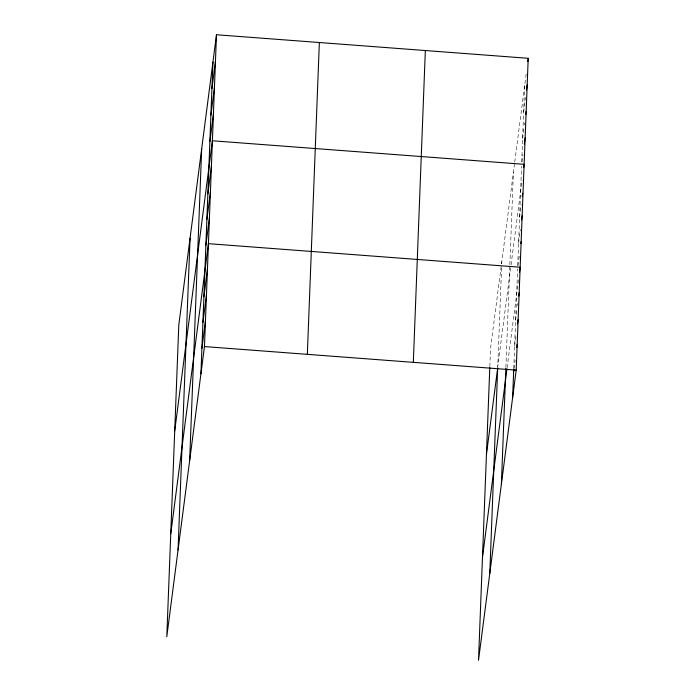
<?xml version="1.0" encoding="UTF-8"?>
<svg xmlns="http://www.w3.org/2000/svg" width="695" height="695" viewBox="0 0 695 695"><rect width="100%" height="100%" fill="white"/><g stroke="black" fill="none" stroke-linecap="round" stroke-linejoin="round"><path stroke-width="0.52" stroke-dasharray="3.48 2.61" d="M489.836 366.456L490.531 348.43L501.39 264.804M501.547 268.062L497.75 366.665L510.921 265.977M501.712 263.822L501.79 261.702M505.882 367.334L509.8 265.646M509.843 264.587L513.397 172.351M513.761 368.506L517.601 268.817M517.723 265.603L521.554 166.201M521.719 161.961L524.664 85.624M501.521 263.77L514.604 163.056M514.734 162.022L526.436 71.959M523.639 112.13L525.55 97.413M522.623 138.635L523.848 129.174M524.395 124.97L524.664 122.867M522.006 161.987L522.961 154.629M511.051 264.943L522.075 180.083M519.582 217.37L521.224 204.756M518.592 243.094L520.364 229.428M518.01 265.664L519.513 254.101M507.089 367.846L518.661 278.782M515.62 320.265L516.845 310.813M517.532 305.557L517.801 303.454M514.63 345.997L515.994 335.485M514.048 368.567L515.134 360.158"/><path stroke-width="1.04" d="M178.05 549.971L190.074 238.15M189.657 460.62L201.672 148.799M200.924 373.893L212.939 62.072M216.484 34.75L178.806 324.878L166.791 636.698L204.469 346.57L216.484 34.75L528.209 58.302L516.194 370.122L478.516 660.25L489.793 367.516M307.338 354.337L319.353 42.525M413.325 362.347L425.34 50.526M489.775 573.523L497.707 367.724L486.439 454.452M501.382 484.172L505.838 368.411M512.641 397.444L513.718 369.575M211.914 88.578L215.467 61.256M210.898 115.083L214.442 87.761M209.873 141.589L213.426 114.267M174.723 430.9L212.401 140.772L524.126 164.315L523.717 167.469M207.866 193.818L211.41 166.496M206.867 219.542L210.42 192.22M205.876 245.266L209.43 217.943M170.753 533.803L208.439 243.667L520.155 267.219L519.478 272.475M203.896 296.722L207.449 269.391M202.905 322.445L206.458 295.123M201.915 348.169L205.459 320.847M527.8 61.455L528.209 58.302M526.506 90.063L527.192 84.807M525.759 114.458L526.167 111.313M524.325 144.117L525.142 137.81M522.31 196.346L522.727 193.193M521.597 219.976L522.145 215.771M520.876 243.597L521.154 241.495M482.478 557.347L506.959 368.88M518.757 296.096L519.165 292.942M517.497 323.922L518.036 319.717M513.64 371.721L513.909 369.618M516.776 347.543L517.184 344.39M204.469 346.57L516.194 370.122"/></g></svg>
